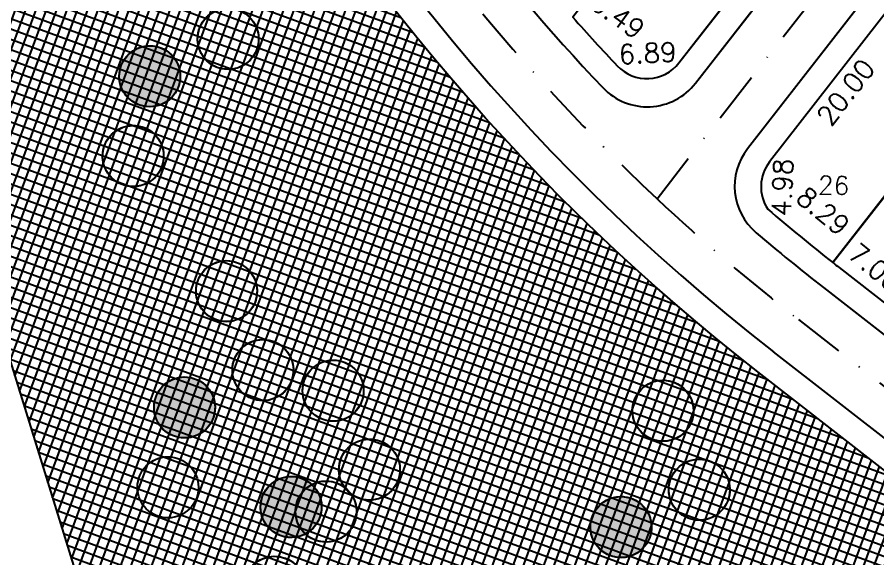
# Model space of a CAD drawing. Header units: millimetres. Extents: x -4430026 to 4783824, y 584 to 9593110.
# Drawn here: x 1871.9 to 1956.5, y 954.2 to 1007.4 of the extents above; entities that cross this region are included whole.
import ezdxf
from ezdxf.enums import TextEntityAlignment as Align

# ---------------------------------------------------------------- set-up
doc = ezdxf.new("R2010")
doc.units = ezdxf.units.MM
doc.linetypes.add('CONTINUO', pattern=[0])
doc.linetypes.add('DASHDOT', pattern=[1, 0.5, -0.25, 0, -0.25])
for name, color, linetype in [('Calçada', 1, 'Continuous'), ('Cota', 8, 'Continuous'), ('Cota Curvas', 2, 'Continuous'), ('EIXO DAS VIAS', 252, 'DASHDOT'), ('Lotes', 2, 'Continuous'), ('MOLHO', 88, 'Continuous'), ('Numero de lotes', 5, 'Continuous'), ('Área Verde Geral', 98, 'Continuous')]:
    doc.layers.add(name, color=color, linetype=linetype)
doc.styles.add('arcad1', font='romans.shx')
doc.styles.add('ROMANS', font='romans.shx')
doc.dimstyles.new('BOLA100', dxfattribs={"dimscale": 0, "dimtxt": 1.9, "dimasz": 0.18, "dimexe": 0.18, "dimexo": 0.063, "dimgap": 0, "dimtad": 1, "dimzin": 4, "dimdsep": 46, "dimtxsty": 'ROMANS', "dimcen": 0.09, "dimse1": 1, "dimse2": 1, "dimsd1": 1, "dimsd2": 1, "dimclrt": 256, "dimaunit": 1, "dimadec": 4, "dimazin": 0, "dimtfac": 1.2, "dimtix": 1, "dimtmove": 2, "dimatfit": 3, "dimfxl": 1, "dimtvp": 2, "dimtolj": 1, "dimtzin": 4, "dimarcsym": 0})

# ---------------------------------------------------------------- blocks, each defined once
blk = doc.blocks.new('*D2441')
at = {"layer": 'DEFPOINTS', "color": 0}
for p in [(1958.134344266249, 1008.967994261582), (1960.229312392077, 1007.336728871842), (1945.846871226548, 993.1876898874083)]:
    blk.add_point(p, dxfattribs=at)
at = {"layer": 'Cota', "insert": (1953.336011414306, 1000.030231654256), "char_height": 1.9, "attachment_point": 5, "rotation": 52.093577176469246, "style": 'ROMANS'}
blk.add_mtext('\\A1;20.00', dxfattribs=at)
blk = doc.blocks.new('*D2442')
at = {"layer": 'DEFPOINTS', "color": 0}
for p in [(1966.81351167428, 1002.209884095986), (1968.797106319919, 1000.665340648427), (1952.069475916202, 983.2747156285236)]:
    blk.add_point(p, dxfattribs=at)
at = {"layer": 'Cota', "insert": (1960.675523982862, 991.7814113840717), "char_height": 1.9, "attachment_point": 5, "rotation": 52.093577186016816, "style": 'ROMANS'}
blk.add_mtext('\\A1;24.00', dxfattribs=at)
blk = doc.blocks.new('*D2502')
at = {"layer": 'DEFPOINTS', "color": 0}
for p in [(1951.619974986914, 1022.912284038916), (1952.177761989167, 1022.477958275054), (1936.938887950952, 1002.907289033804)]:
    blk.add_point(p, dxfattribs=at)
at = {"layer": 'Cota', "insert": (1943.250973509852, 1013.710604387749), "char_height": 1.9, "attachment_point": 5, "rotation": 52.093577179707744, "style": 'ROMANS'}
blk.add_mtext('\\A1;24.80', dxfattribs=at)
blk = doc.blocks.new('*D3147')
at = {"layer": 'DEFPOINTS', "color": 0}
for p in [(1945.662246253328, 988.5302366298178), (1952.898741807383, 984.2857090278571), (1952.069475911544, 983.2747156285236)]:
    blk.add_point(p, dxfattribs=at)
at = {"layer": 'Cota', "insert": (1951.11662164271, 988.3417225294303), "char_height": 1.9, "attachment_point": 5, "rotation": 320.63973230414126, "style": 'ROMANS'}
blk.add_mtext('\\A1;8.29', dxfattribs=at)
blk = doc.blocks.new('*D3148')
at = {"layer": 'DEFPOINTS', "color": 0}
for p in [(1952.069475916202, 983.2747156285238), (1958.309244143525, 979.8477522068935), (1957.591650557692, 978.9729032796364)]:
    blk.add_point(p, dxfattribs=at)
at = {"layer": 'Cota', "insert": (1956.206477754756, 982.8012454898337), "char_height": 1.9, "attachment_point": 5, "rotation": 320.639732331405, "style": 'ROMANS'}
blk.add_mtext('\\A1;7.00', dxfattribs=at)
blk = doc.blocks.new('*D7448')
at = {"layer": 'DEFPOINTS', "color": 0}
for p in [(1944.686200186481, 972.5456111226716), (1942.654715463267, 969.9366575030293), (2072.508079547306, 873.015978530098)]:
    blk.add_point(p, dxfattribs=at)
at = {"layer": 'Cota', "insert": (2007.149310113186, 920.9214056646574), "char_height": 1.9, "attachment_point": 5, "rotation": 322.0935771759329, "style": 'ROMANS'}
blk.add_mtext('\\A1;162.00', dxfattribs=at)
blk = doc.blocks.new('*D7452')
at = {"layer": 'DEFPOINTS', "color": 0}
for p in [(1807.750458368437, 1178.602920027498), (1896.259598222661, 897.1021096401462), (1894.980441710317, 896.7062879503261)]:
    blk.add_point(p, dxfattribs=at)
at = {"layer": 'Cota', "insert": (1853.552149729984, 1038.331255484107), "char_height": 1.9, "attachment_point": 5, "rotation": 287.194138517397, "style": 'ROMANS'}
blk.add_mtext('\\A1;295.08', dxfattribs=at)

msp = doc.modelspace()

# ---------------------------------------------------------------- hatches: boundary and pattern name
at = {"layer": 'MOLHO'}
for points in [[(1887.608289640209, 1002.900467483375, 1), (1882.200240964348, 1000.301812158946, 1)], [(1891.02605906407, 970.3342017103473, 1), (1885.618010388209, 967.735546385918, 1)], [(1901.505016888945, 960.5514761079589, 1), (1896.096968213084, 957.9528207835297, 1)], [(1933.936287867824, 958.5735779852162, 1), (1928.528239191963, 955.9749226607869, 1)]]:
    msp.add_hatch(color=256, dxfattribs=at).paths.add_polyline_path(points)
at = {"layer": 'Área Verde Geral'}
h = msp.add_hatch(dxfattribs=at)
h.set_pattern_fill('ANSI37', color=256, scale=0.3, angle=24.82082076021936, style=0)
h.set_pattern_definition([(69.82082076021932, (-350710.3129513949, -9590084.730252339), (-0.8940340631347666, 0.3285716724776191), []), (159.8208207602193, (-350710.3129513949, -9590084.730252339), (-0.3285716724776191, -0.8940340631347666), [])])
edge = h.paths.add_edge_path()
edge.add_arc((1861.562452413595, 1234.993679527242), 3.999999997380474, 359.7053121631779, 412.0935772203702)
edge.add_line((1864.019947018811, 1238.149740403567), (1765.65378022507, 1314.743422877092))
edge.add_arc((1739.475793643376, 1280.230809332852), 43.31751926328906, 52.81950455632527, 53.53386555940087)
edge.add_arc((1741.07975573039, 1283.173884348992), 39.99999989749416, 52.09357723332329, 52.875966915223785, ccw=False)
edge.add_arc((1741.07975573039, 1283.173884348992), 39.99999989750154, 52.09357723332336, 52.87596691522378)
edge.add_arc((1739.475793557753, 1280.230809390594), 43.3175192677463, 53.53386542292816, 69.28577819848881)
edge.add_arc((1741.079755648318, 1283.173884280075), 39.99999999977376, 69.94367671954542, 89.93581227791273)
edge.add_arc((1741.600962481449, 1286.125133806888), 37.05178813824286, 90.70851083112109, 90.73670386608251, ccw=False)
edge.add_line((1741.142797422932, 1323.174089109574), (1697.984784527087, 1323.396064547871))
edge.add_line((1697.984784527087, 1323.396064547871), (1694.052907246036, 1315.273405032281))
edge.add_line((1694.052907246036, 1315.273405032281), (1807.750458368437, 1178.602920027498))
edge.add_line((1807.750458368437, 1178.602920027498), (1894.980441710317, 896.706287950326))
edge.add_line((1894.980441710317, 896.706287950326), (1950.571498882362, 824.2976620905588))
edge.add_line((1950.571498882362, 824.2976620905588), (2017.448538364713, 783.6256134957562))
edge.add_line((2017.448538364713, 783.6256134957562), (2115.572396463585, 797.5365037322531))
edge.add_line((2115.572396463585, 797.5365037322531), (2114.465552955737, 803.6578850448618))
edge.add_arc((2002.77667003211, 783.4627511855701), 113.5000000014199, 10.24925176987944, 52.09371804003655)
edge.add_line((2072.507859377061, 873.0161499642322), (2072.508079547306, 873.015978530098))
edge.add_line((2072.508079547306, 873.015978530098), (1944.686200186481, 972.5456111226717))
edge.add_arc((2071.554359348944, 1135.477253815208), 206.4999999994194, 185.890598850541, 232.0935771754163, ccw=False)
edge.add_arc((2071.553437810844, 1135.486183682505), 206.4999999893368, 179.7053121115445, 185.893089702423, ccw=False)
edge.add_line((1865.056169115343, 1136.548265064184), (1865.562399504577, 1234.973106525887))

# ---------------------------------------------------------------- linework, layer by layer
at = {"layer": 'Calçada', "lineweight": -3}
for p, q in [((1938.554014746436, 1000.912346098621), (2023.267335900442, 1109.706236267511)), ((1938.554014747368, 1000.912346100483), (2023.267335901373, 1109.706236267511)), ((2029.579457650763, 1104.791247051258), (1943.677671853324, 994.4710598364959)), ((2029.579457650763, 1104.791247051258), (1943.677671853324, 994.4710598364959)), ((1951.137123534327, 980.8302709237228), (1982.48772625845, 956.4188478813062)), ((1951.137123534327, 980.8302709237228), (1982.487726259382, 956.4188478813062)), ((2074.044013678898, 874.9885165747742), (1946.222134314814, 974.5181491747985)), ((2074.04401367983, 874.9885165747742), (1946.222134314814, 974.5181491747985))]:
    msp.add_line(p, q, dxfattribs=at)
for points in [[(1865.562399504577, 1234.973106525887, 0.2326533140935516), (1864.019947018811, 1238.149740403567), (1765.65378022507, 1314.743422877092, 0.003116997982429166), (1765.221455124543, 1315.067117834512, -0.003413832257432995), (1765.654701720328, 1314.734493047048, 0.003413832257432995), (1765.221455124543, 1315.067117834512, 0.06883911603712678), (1754.797504482196, 1320.748122355018, 0.08745408587550452), (1741.124567122535, 1323.173859179069, -0.0001230153221735906), (1741.142797422932, 1323.174089109574), (1697.984784527087, 1323.396064547871), (1694.052907246036, 1315.273405032281), (1807.750458368437, 1178.602920027498), (1894.980441710317, 896.706287950326), (1950.571498882362, 824.2976620905588), (2017.448538364713, 783.6256134957562), (2115.572396463585, 797.5365037322531), (2114.465552955737, 803.6578850448618, 0.1846371773831074), (2072.507859377061, 873.0161499642322), (2072.508079547306, 873.015978530098), (1944.686200186481, 972.5456111226717, -0.2043747858885502), (1866.144747487606, 1114.284298500095, -0.02700583546908079), (1865.056169115343, 1136.548265064184)], [(2023.267335900442, 1109.706236267511, 0.414213562373097), (2022.219486497679, 1118.126569494654), (1988.291832089295, 1144.54463653085, 0.4142135623729686), (1979.871498862618, 1143.496787134607), (1902.38167118501, 1043.979737319101, 0.3055896015617149), (1901.922964703163, 1037.287692507778, 0.0588590682434539), (1929.470414928963, 1000.465577514891, 0.4586573060671542), (1938.554014746436, 1000.912346098621)], [(2023.267335901373, 1109.706236267511, 0.414213562373097), (2022.219486500007, 1118.126569490928), (1988.291832090226, 1144.544636532713, 0.4142135623729686), (1979.871498862618, 1143.496787134607), (1902.381671185942, 1043.979737320964, 0.3055896015617149), (1901.922964704094, 1037.287692507778, 0.0588590682434539), (1929.470414931291, 1000.465577511166, 0.4586573060671542), (1938.554014747368, 1000.912346100483)], [(2076.920370782131, 1067.92882792284, 0.4142135623730706), (2075.872521380765, 1076.349161149983), (2037.99979087744, 1105.839096449364, 0.4142135623731551), (2029.579457650763, 1104.791247051258), (1943.677671853324, 994.4710598364959, 0.4015235808066577), (1944.523049600759, 986.2155831046889, 0.01088039260982735), (1951.137123534327, 980.8302709237228), (1982.48772625845, 956.4188478813062, 0.4142135623731215), (1990.908059484196, 957.4666972831378)], [(2076.920370782131, 1067.92882792284, 0.4142135623730706), (2075.872521381696, 1076.349161149983), (2037.99979087744, 1105.839096449364, 0.4142135623731551), (2029.579457650763, 1104.791247051258), (1943.677671853324, 994.4710598364959, 0.4015235808066577), (1944.52304960169, 986.2155831065515, 0.01088039260982735), (1951.137123534327, 980.8302709237228), (1982.487726259382, 956.4188478813062, 0.4142135623731215), (1990.908059484196, 957.4666972831378)]]:
    msp.add_lwpolyline(points, format="xyb", close=True, dxfattribs=at)
for centre, radius, start, end in [((2071.554359348827, 1135.477253817071), 203.9999999999996, 179.7053122167324, 232.0935772052912), ((2071.554359349759, 1135.477253818933), 203.9999999999996, 179.7053122167324, 232.0935772052912), ((2071.554359348827, 1135.477253817071), 195.9999999999988, 210.06400670229, 223.5379662782201), ((2071.554359349759, 1135.477253818933), 195.9999999999988, 210.06400670229, 223.5379662782201), ((1933.819923432415, 1004.598588012208), 5.999999999999997, 223.5379662782201, 322.0935771626085), ((1933.819923432415, 1004.598588012208), 5.999999999999997, 223.5379662782201, 322.0935771626085), ((1948.411763165948, 990.784817922909), 5.999999999999997, 142.0935771626085, 229.6000732785825), ((1948.411763165948, 990.784817922909), 5.999999999999997, 142.0935771626085, 229.6000732785825), ((2071.554359348827, 1135.477253817071), 196.0000000000006, 229.6000732785825, 232.0935772052912), ((2071.554359349759, 1135.477253818933), 196.0000000000006, 229.6000732785825, 232.0935772052912)]:
    msp.add_arc(centre, radius, start, end, dxfattribs=at)
at = {"layer": 'EIXO DAS VIAS', "ltscale": 10}
msp.add_line((1934.780890646261, 989.5559796393404, 103.7075370668876), (2032.567133297083, 1115.138893846471, 103.7075370668876), dxfattribs=at)
at = {"layer": 'EIXO DAS VIAS', "ltscale": 10, "elevation": 103.7075370668876}
for points in [[(1895.160280025901, 1041.216292763178, 0.08192670378580309), (1934.780890646261, 989.5559796393404)], [(1934.780890646261, 989.5559796393404, 0.02286855024072568), (1948.679628923872, 977.6742100511233)]]:
    msp.add_lwpolyline(points, format="xyb", dxfattribs=at)
msp.add_lwpolyline([(1948.679628923872, 977.6742100511233), (1987.920383838808, 947.1190504841993)], dxfattribs=at)
at = {"layer": 'Lotes', "linetype": 'CONTINUO', "lineweight": -3}
for p, q in [((1936.938887951301, 1002.907289033804), (1952.177761989982, 1022.477958275054)), ((1958.134344267995, 1008.967994263444), (1945.846871227828, 993.187689889271)), ((1952.069475916551, 983.2747156285236), (1966.813511676957, 1002.20988409226)), ((1966.813511676957, 1002.20988409226), (1952.069475916551, 983.2747156285236))]:
    msp.add_line(p, q, dxfattribs=at)
at = {"layer": 'Lotes', "lineweight": -3}
msp.add_line((1966.813511676957, 1002.20988409226), (1952.068544026335, 983.273518838037), dxfattribs=at)
at = {"layer": 'Lotes'}
for points in [[(1943.498594581952, 1029.236068451826), (1926.501455752981, 1007.407330891166, 0.008379599164762329), (1930.874720852227, 1002.618346277673, 0.4595853407416454), (1936.938887951301, 1002.907289033804), (1952.177761989982, 1022.477958275054)], [(1958.134344267995, 1008.967994263444), (1945.846871227362, 993.187689889271, 0.3214149522027236), (1945.662246253678, 988.5302366316805, 0.01070784646973411), (1952.069475916551, 983.2747156285236), (1966.81351167556, 1002.20988409226)], [(1966.813511676957, 1002.20988409226), (1952.069475916551, 983.2747156285236, 0.0009898765561768992), (1952.673057664057, 982.802808968399), (1957.591650558041, 978.972903275911), (1972.336618209129, 997.909268526409)]]:
    msp.add_lwpolyline(points, format="xyb", close=True, dxfattribs=at)
at = {"layer": 'Lotes', "linetype": 'CONTINUO', "lineweight": -3}
for centre, radius, start, end in [((2071.55435934743, 1135.477253798444), 193.4999999865828, 221.4418868243234, 223.362304498001), ((1933.782827074976, 1005.364783641), 4.00000000054242, 223.362304498001, 322.0935771626085), ((1949.002932100893, 990.7301952802131), 3.999999998906844, 142.0935771626085, 213.3663038098677)]:
    msp.add_arc(centre, radius, start, end, dxfattribs=at)
at = {"layer": 'Área Verde Geral'}
for points in [[(1892.702926585729, 1002.277217861314, -1), (1892.512101987655, 1008.274182587911, -1)], [(1884.999677602946, 998.6026574559996, -1), (1884.808853002078, 1004.599622184459, -1)], [(1883.364320691953, 990.7533698399106, -1), (1883.173496091551, 996.7503345665077, -1)], [(1892.549442580423, 977.4736937322209, -1), (1892.358617981417, 983.4706584625433, -1)], [(1896.12069600959, 969.7109520882855, -1), (1895.929871411516, 975.7079168148825, -1)], [(1903.028400404832, 967.6909681298325, -1), (1902.837575805361, 973.6879328582922, -1)], [(1888.417447027272, 966.0363916829715, -1), (1888.226622425938, 972.0333564114312, -1)], [(1935.459671384177, 965.7130700070898, -1), (1935.26884678424, 971.7100347374121, -1)], [(1906.599653833999, 959.9282264858971, -1), (1906.408829235925, 965.9251912124942, -1)], [(1939.030924813344, 957.9503283631543, -1), (1938.84010021527, 963.9472930897514, -1)], [(1898.896404851681, 956.2536660805831, -1), (1898.705580250813, 962.2506308071802, -1)], [(1902.335438143915, 955.8059206083904, -1), (1902.14461354491, 961.8028853387127, -1)], [(1931.32767583056, 954.2757679578403, -1), (1931.136851229692, 960.2727326863001, -1)], [(1897.261047940689, 948.4043784644941, -1), (1897.070223339821, 954.4013431910912, -1)]]:
    msp.add_lwpolyline(points, format="xyb", close=True, dxfattribs=at)
for centre in [(1892.607514284829, 1005.275700228337), (1884.904265302512, 1001.601139821161), (1883.268908392916, 993.7518522032092), (1892.454030279989, 980.4721760992447), (1896.02528370869, 972.7094344553093), (1902.932988104398, 970.6894504968564), (1888.322034726838, 969.0348740481327), (1935.364259083277, 968.7115523741136), (1906.504241533565, 962.9267088529209), (1886.686677816777, 961.185586430181), (1938.935512512444, 960.9488107301781), (1898.800992551247, 959.2521484457443), (1902.240025843481, 958.8044029754142), (1931.232263530126, 957.2742503230015), (1897.165635641652, 951.4028608277927)]:
    msp.add_circle(centre, 2.999999999999998, dxfattribs=at)

# ---------------------------------------------------------------- texts
at = {"layer": 'Cota', "insert": (1930.908861579594, 1007.562856117312, -51.85376853344381), "char_height": 1.899999999999999, "attachment_point": 5, "rotation": 324.1000444841537, "style": 'ROMANS'}
msp.add_mtext('\\A1;6.49', dxfattribs=at)
at = {"layer": 'Cota Curvas', "char_height": 1.9, "attachment_point": 5, "style": 'ROMANS'}
for s, insert, rotation in [('\\A1;6.89', (1933.853661166841, 1003.878158683006, -51.85376853344381), 2.727940833339786), ('\\A1;4.98', (1947.091174944757, 990.6598958801965, -51.85376853344381), 87.72994046941677)]:
    msp.add_mtext(s, dxfattribs=dict(at, insert=insert, rotation=rotation))
at = {"layer": 'Numero de lotes', "style": 'arcad1'}
msp.add_text('26', height=1.799999999999999, rotation=358.9753949972398, dxfattribs=at).set_placement((1952.146067982876, 990.8786411248634, 103.7075370668876), align=Align.MIDDLE_CENTER)

# ---------------------------------------------------------------- dimensions: what is measured, and where the dimension line sits
at = {"layer": 'Cota'}
for p1, p2, distance, picture, middle in [((1807.750458368437, 1178.602920027498), (1894.980441710317, 896.706287950326), 1.338998205078666, '*D7452', (1853.552149729984, 1038.331255484107)), ((1936.938887950952, 1002.907289033804), (1952.177761989167, 1022.477958275054), 0.7069407394094184, '*D2502', (1943.250973509852, 1013.710604387749)), ((1945.846871226548, 993.1876898874084), (1958.134344266249, 1008.967994261582), -2.6551682093605975, '*D2441', (1953.336011414306, 1000.030231654256)), ((1952.069475916202, 983.2747156285236), (1966.81351167428, 1002.209884095986), -2.5140131621781645, '*D2442', (1960.675523982862, 991.7814113840717)), ((2072.508079547306, 873.015978530098), (1944.686200186481, 972.5456111226717), 3.3065947998050316, '*D7448', (2007.149310113186, 920.9214056646574))]:
    dim = msp.add_aligned_dim(p1=p1, p2=p2, distance=distance, dimstyle='BOLA100', override={"dimscale": 1}, dxfattribs=at)
    dim.commit()
    dim.dimension.update_dxf_attribs({"geometry": picture, "text_midpoint": middle})
dim = msp.add_linear_dim(base=(1952.898741807383, 984.2857090278571), p1=(1945.662246253329, 988.5302366298179), p2=(1952.069475911545, 983.2747156285236), angle=320.63973230414024, dimstyle='BOLA100', override={"dimscale": 1}, dxfattribs=at)
dim.commit()
dim.dimension.update_dxf_attribs({"geometry": '*D3147', "text_midpoint": (1951.11662164271, 988.3417225294303), "dimtype": 161})
dim = msp.add_linear_dim(base=(1958.309244143525, 979.8477522068935), p1=(1952.069475916202, 983.2747156285236), p2=(1957.591650557692, 978.9729032796363), angle=140.639732331405, dimstyle='BOLA100', override={"dimscale": 1}, dxfattribs=at)
dim.commit()
dim.dimension.update_dxf_attribs({"geometry": '*D3148', "text_midpoint": (1956.206477754756, 982.8012454898337)})

doc.saveas('drawing.dxf')
